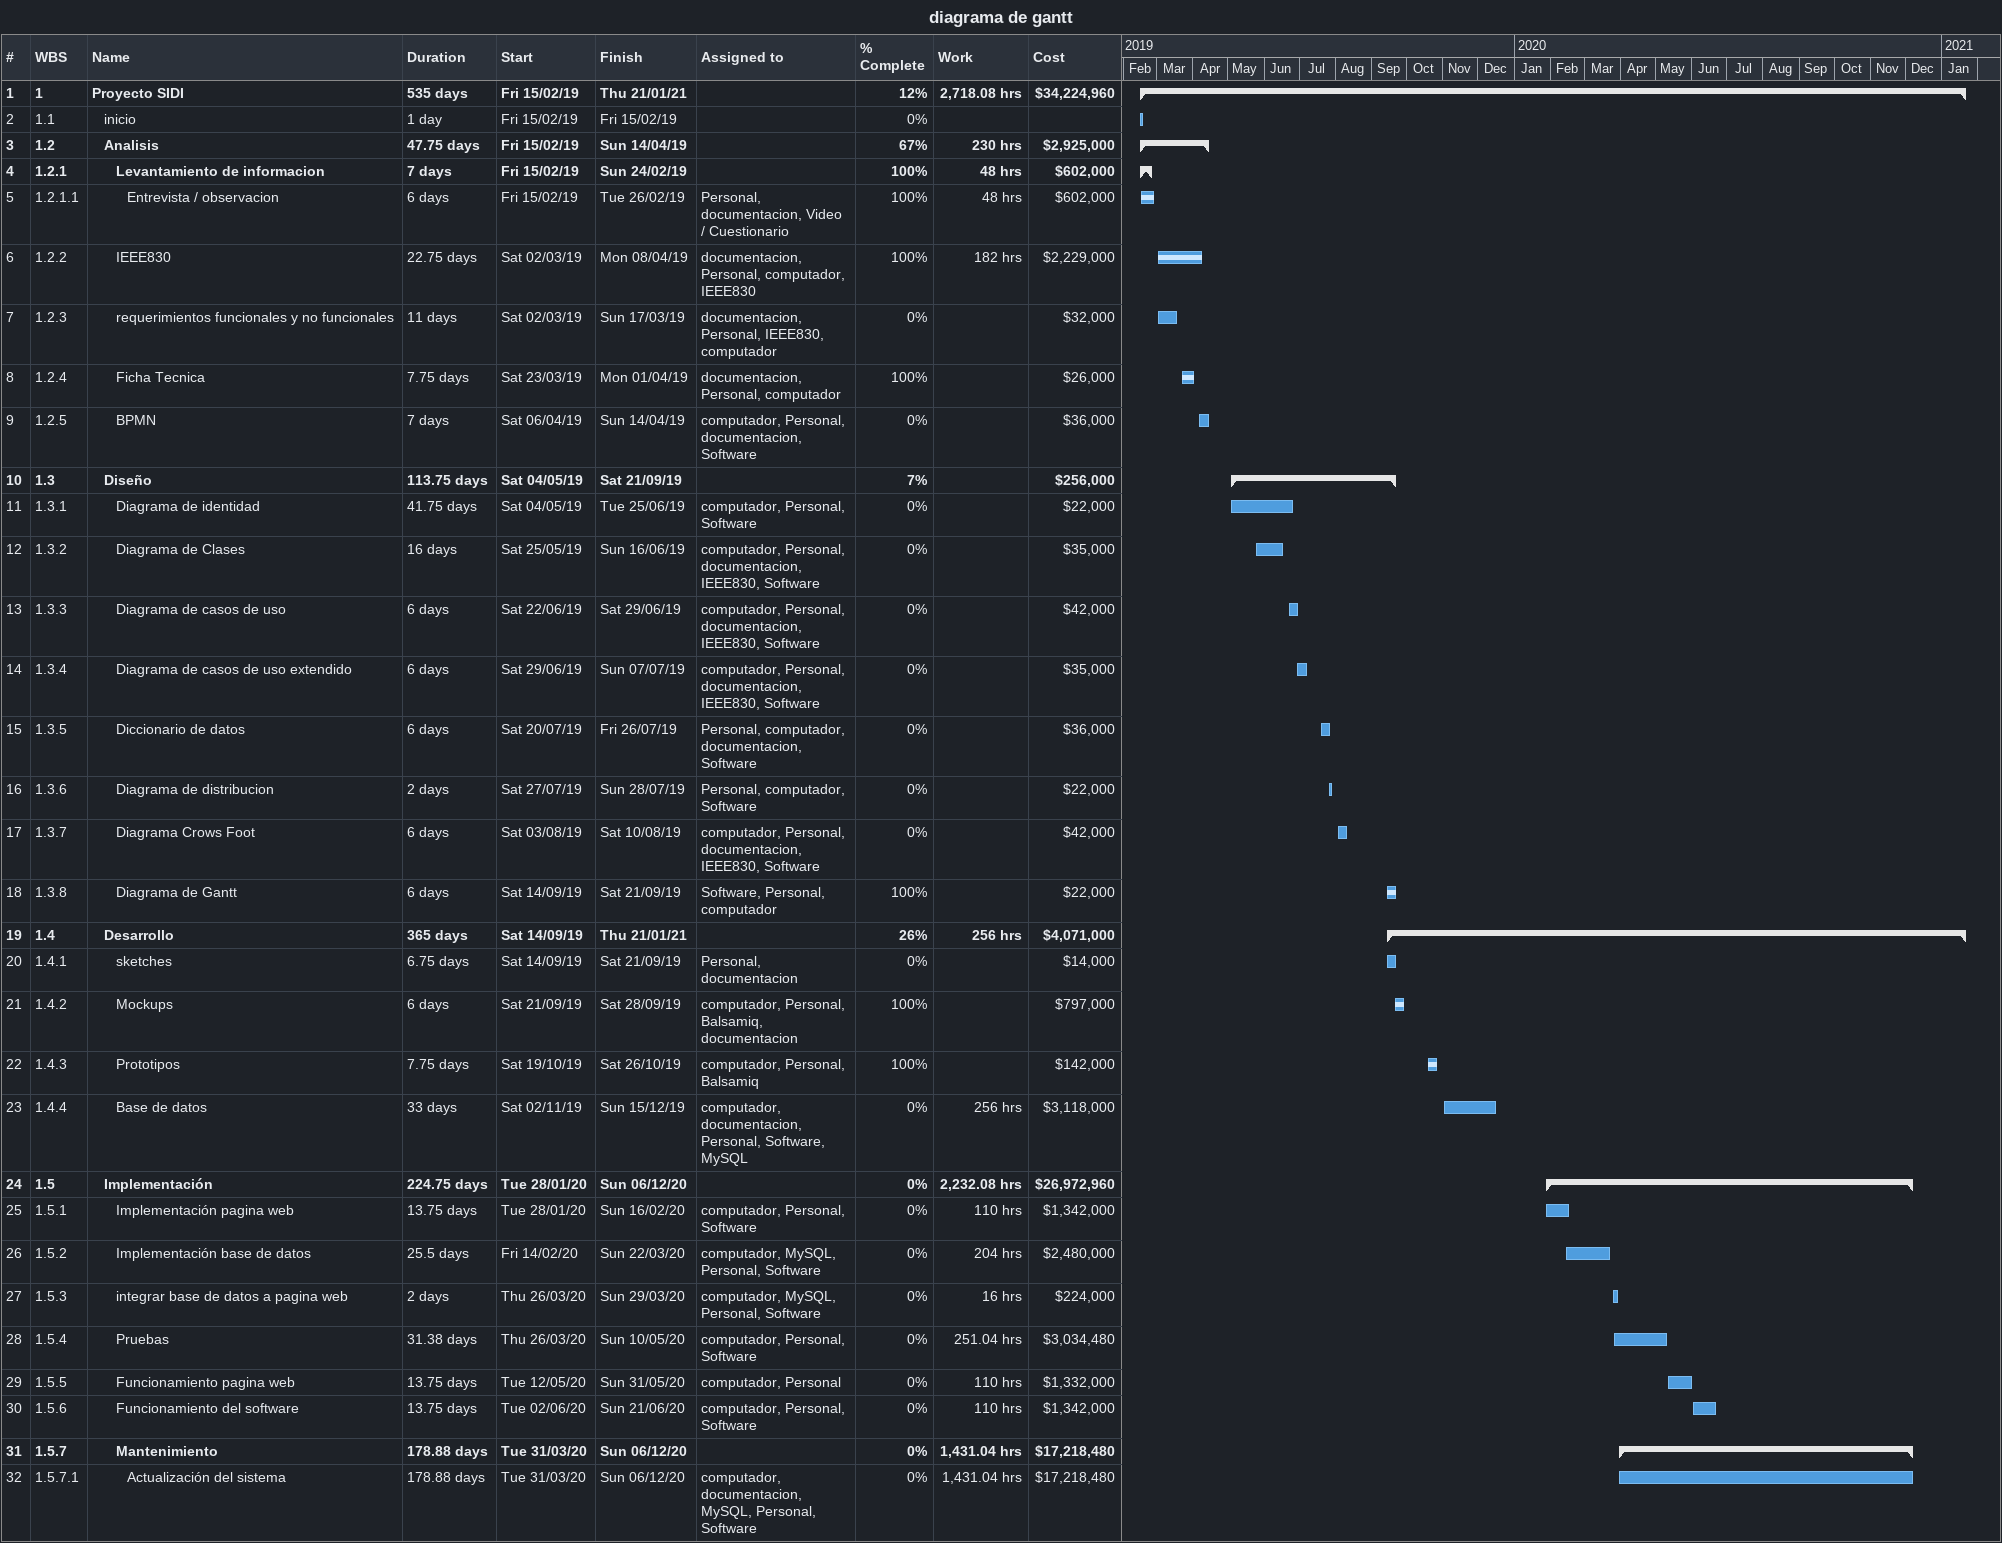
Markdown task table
diagrama de gantt

| ID | WBS | Task | Duration | Start | Finish | Resources | % complete | Work (h) | Cost ($) |
|---|---|---|---|---|---|---|---|---|---|
| 1 | 1 | **Proyecto SIDI** | 535d | 2019-02-15 | 2021-01-21 |  | 12 | 2718.08 | 34224960 |
| 2 | 1.1 | inicio | 1d | 2019-02-15 | 2019-02-15 |  | 0 |  |  |
| 3 | 1.2 | **Analisis** | 47.75d | 2019-02-15 | 2019-04-14 |  | 67 | 230 | 2925000 |
| 4 | 1.2.1 | **Levantamiento de informacion** | 7d | 2019-02-15 | 2019-02-24 |  | 100 | 48 | 602000 |
| 5 | 1.2.1.1 | Entrevista / observacion | 6d | 2019-02-15 | 2019-02-26 | Personal, documentacion, Video / Cuestionario | 100 | 48 | 602000 |
| 6 | 1.2.2 | IEEE830 | 22.75d | 2019-03-02 | 2019-04-08 | documentacion, Personal, computador, IEEE830 | 100 | 182 | 2229000 |
| 7 | 1.2.3 | requerimientos funcionales y no funcionales | 11d | 2019-03-02 | 2019-03-17 | documentacion, Personal, IEEE830, computador | 0 |  | 32000 |
| 8 | 1.2.4 | Ficha Tecnica | 7.75d | 2019-03-23 | 2019-04-01 | documentacion, Personal, computador | 100 |  | 26000 |
| 9 | 1.2.5 | BPMN | 7d | 2019-04-06 | 2019-04-14 | computador, Personal, documentacion, Software | 0 |  | 36000 |
| 10 | 1.3 | **Diseño** | 113.75d | 2019-05-04 | 2019-09-21 |  | 7 |  | 256000 |
| 11 | 1.3.1 | Diagrama de identidad | 41.75d | 2019-05-04 | 2019-06-25 | computador, Personal, Software | 0 |  | 22000 |
| 12 | 1.3.2 | Diagrama de Clases | 16d | 2019-05-25 | 2019-06-16 | computador, Personal, documentacion, IEEE830, Software | 0 |  | 35000 |
| 13 | 1.3.3 | Diagrama de casos de uso | 6d | 2019-06-22 | 2019-06-29 | computador, Personal, documentacion, IEEE830, Software | 0 |  | 42000 |
| 14 | 1.3.4 | Diagrama de casos de uso extendido | 6d | 2019-06-29 | 2019-07-07 | computador, Personal, documentacion, IEEE830, Software | 0 |  | 35000 |
| 15 | 1.3.5 | Diccionario de datos | 6d | 2019-07-20 | 2019-07-26 | Personal, computador, documentacion, Software | 0 |  | 36000 |
| 16 | 1.3.6 | Diagrama de distribucion | 2d | 2019-07-27 | 2019-07-28 | Personal, computador, Software | 0 |  | 22000 |
| 17 | 1.3.7 | Diagrama Crows Foot | 6d | 2019-08-03 | 2019-08-10 | computador, Personal, documentacion, IEEE830, Software | 0 |  | 42000 |
| 18 | 1.3.8 | Diagrama de Gantt | 6d | 2019-09-14 | 2019-09-21 | Software, Personal, computador | 100 |  | 22000 |
| 19 | 1.4 | **Desarrollo** | 365d | 2019-09-14 | 2021-01-21 |  | 26 | 256 | 4071000 |
| 20 | 1.4.1 | sketches | 6.75d | 2019-09-14 | 2019-09-21 | Personal, documentacion | 0 |  | 14000 |
| 21 | 1.4.2 | Mockups | 6d | 2019-09-21 | 2019-09-28 | computador, Personal, Balsamiq, documentacion | 100 |  | 797000 |
| 22 | 1.4.3 | Prototipos | 7.75d | 2019-10-19 | 2019-10-26 | computador, Personal, Balsamiq | 100 |  | 142000 |
| 23 | 1.4.4 | Base de datos | 33d | 2019-11-02 | 2019-12-15 | computador, documentacion, Personal, Software, MySQL | 0 | 256 | 3118000 |
| 24 | 1.5 | **Implementación** | 224.75d | 2020-01-28 | 2020-12-06 |  | 0 | 2232.08 | 26972960 |
| 25 | 1.5.1 | Implementación pagina web | 13.75d | 2020-01-28 | 2020-02-16 | computador, Personal, Software | 0 | 110 | 1342000 |
| 26 | 1.5.2 | Implementación base de datos | 25.5d | 2020-02-14 | 2020-03-22 | computador, MySQL, Personal, Software | 0 | 204 | 2480000 |
| 27 | 1.5.3 | integrar base de datos a pagina web | 2d | 2020-03-26 | 2020-03-29 | computador, MySQL, Personal, Software | 0 | 16 | 224000 |
| 28 | 1.5.4 | Pruebas | 31.38d | 2020-03-26 | 2020-05-10 | computador, Personal, Software | 0 | 251.04 | 3034480 |
| 29 | 1.5.5 | Funcionamiento pagina web | 13.75d | 2020-05-12 | 2020-05-31 | computador, Personal | 0 | 110 | 1332000 |
| 30 | 1.5.6 | Funcionamiento del software | 13.75d | 2020-06-02 | 2020-06-21 | computador, Personal, Software | 0 | 110 | 1342000 |
| 31 | 1.5.7 | **Mantenimiento** | 178.88d | 2020-03-31 | 2020-12-06 |  | 0 | 1431.04 | 17218480 |
| 32 | 1.5.7.1 | Actualización del sistema | 178.88d | 2020-03-31 | 2020-12-06 | computador, documentacion, MySQL, Personal, Software | 0 | 1431.04 | 17218480 |
